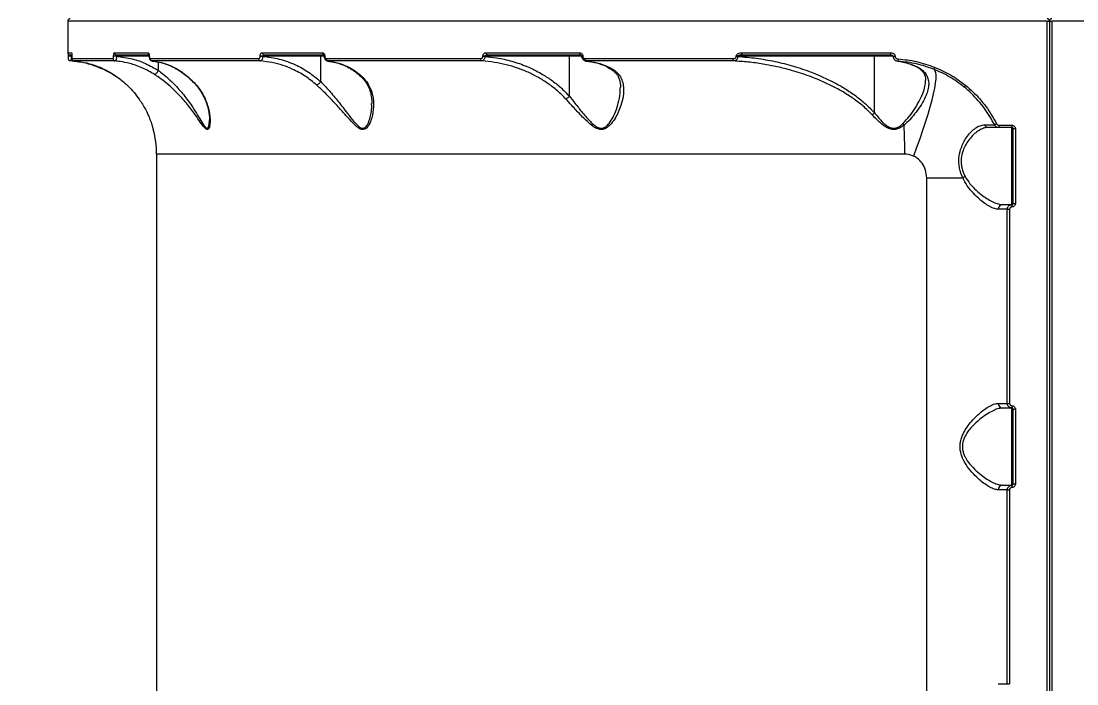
# Model space of a CAD drawing. Header units: millimetres. Extents: x -6796 to 9036, y -6828 to 5710.
# Drawn here: x -3124.5 to -2672.7, y -1598.4 to -1314.9 of the extents above; entities that cross this region are included whole.
import ezdxf

# ---------------------------------------------------------------- set-up
doc = ezdxf.new("R2010")
doc.units = ezdxf.units.MM
doc.layers.add('DIKOM_РАЗМЕР_ЗОНА', color=7, linetype='Continuous')
doc.layers.add('DIKOM_РАЗМЕР_ОБЪЕКТА', color=7, linetype='Continuous')
doc.styles.add('style1', font='arial.ttf', dxfattribs={"width": 0.8})
doc.dimstyles.new('1-50', dxfattribs={"dimtxt": 300, "dimasz": 200, "dimexe": 100, "dimexo": 0, "dimgap": 100, "dimtad": 1, "dimtxsty": 'style1', "dimcen": 200, "dimclrd": 7, "dimclre": 7, "dimclrt": 7, "dimadec": 1, "dimazin": 2, "dimtfac": 1, "dimtmove": 0, "dimatfit": 2, "dimfxl": 0, "dimlwd": 25, "dimlwe": 18, "dimarcsym": 0})

# ---------------------------------------------------------------- blocks, each defined once
blk = doc.blocks.new('*D11')
at = {"layer": 'Defpoints', "color": 0, "transparency": 16777216}
for p in [(-5295.52, 688.88), (5479.37, 352.85), (5479.37, -5858.19)]:
    blk.add_point(p, dxfattribs=at)
at = {"layer": 'DIKOM_РАЗМЕР_ОБЪЕКТА', "color": 7, "lineweight": 18, "transparency": 16777216}
for p, q in [((-5295.52, 688.88), (-5295.52, -5958.19)), ((5479.37, 352.85), (5479.37, -5958.19))]:
    blk.add_line(p, q, dxfattribs=at)
at = {"layer": 'DIKOM_РАЗМЕР_ОБЪЕКТА', "color": 7, "lineweight": 25, "transparency": 16777216}
blk.add_line((-5095.52, -5858.19), (5279.37, -5858.19), dxfattribs=at)
at = {"layer": 'DIKOM_РАЗМЕР_ОБЪЕКТА', "color": 7, "transparency": 16777216}
for points in [[(-5095.52, -5824.85), (-5095.52, -5891.52), (-5295.52, -5858.19)], [(5279.37, -5824.85), (5279.37, -5891.52), (5479.37, -5858.19)]]:
    blk.add_solid(points, dxfattribs=at)
at = {"layer": 'DIKOM_РАЗМЕР_ОБЪЕКТА', "color": 7, "transparency": 16777216, "insert": (180.34, -5605.01), "char_height": 300, "attachment_point": 5, "style": 'style1'}
blk.add_mtext('10800', dxfattribs=at)
blk = doc.blocks.new('*D14')
at = {"layer": 'Defpoints', "color": 0, "transparency": 16777216}
for p in [(-6795.52, 688.88), (6979.37, 688.88), (6979.37, -6727.83)]:
    blk.add_point(p, dxfattribs=at)
at = {"layer": 'DIKOM_РАЗМЕР_ЗОНА', "color": 7, "lineweight": 18, "transparency": 16777216}
for p, q in [((-6795.52, 688.88), (-6795.52, -6827.83)), ((6979.37, 688.88), (6979.37, -6827.83))]:
    blk.add_line(p, q, dxfattribs=at)
at = {"layer": 'DIKOM_РАЗМЕР_ЗОНА', "color": 7, "lineweight": 25, "transparency": 16777216}
blk.add_line((-6595.52, -6727.83), (6779.37, -6727.83), dxfattribs=at)
at = {"layer": 'DIKOM_РАЗМЕР_ЗОНА', "color": 7, "transparency": 16777216}
for points in [[(-6595.52, -6694.5), (-6595.52, -6761.17), (-6795.52, -6727.83)], [(6779.37, -6694.5), (6779.37, -6761.17), (6979.37, -6727.83)]]:
    blk.add_solid(points, dxfattribs=at)
at = {"layer": 'DIKOM_РАЗМЕР_ЗОНА', "color": 7, "transparency": 16777216, "insert": (26.03, -6474.56), "char_height": 300, "attachment_point": 5, "style": 'style1'}
blk.add_mtext('13800', dxfattribs=at)

msp = doc.modelspace()

# ---------------------------------------------------------------- linework, layer by layer
at = {"color": 7, "linetype": 'Continuous', "lineweight": 15}
for p, q in [((-3104.513, -1314.885), (-3104.513, -1328.385)), ((-2685.516, -1314.885), (-3104.513, -1314.885)), ((-2685.516, -1314.885), (-2684.513, -1314.885)), ((-2685.516, -1720.613), (-2685.516, -1314.885)), ((-2684.513, -1314.885), (-2684.513, -1720.613)), ((-2684.513, -1314.885), (-2683.511, -1314.885)), ((-2264.513, -1314.885), (-2683.511, -1314.885)), ((-2683.511, -1314.885), (-2683.511, -1720.613)), ((-3104.513, -1328.385), (-3102.917, -1328.385)), ((-3104.345, -1329.885), (-3104.345, -1329.918)), ((-3103.01, -1329.885), (-3104.345, -1329.885)), ((-3103.01, -1329.918), (-3104.345, -1329.918)), ((-3102.934, -1329.385), (-3103.513, -1329.385)), ((-3103.01, -1329.885), (-3103.01, -1329.918)), ((-3102.755, -1329.885), (-3103.01, -1329.885)), ((-3103.01, -1329.918), (-3102.756, -1329.953)), ((-3102.755, -1329.885), (-3102.755, -1329.988)), ((-3102.755, -1329.885), (-3102.75, -1329.885)), ((-3102.755, -1329.988), (-3102.75, -1329.988)), ((-3102.75, -1329.885), (-3102.75, -1329.988)), ((-3102.64, -1330.945), (-3085.21, -1330.945)), ((-3084.326, -1331.942), (-3101.718, -1331.942)), ((-3084.908, -1329.94), (-3084.908, -1329.885)), ((-3083.624, -1329.885), (-3084.908, -1329.885)), ((-3083.624, -1329.94), (-3084.908, -1329.94)), ((-3084.451, -1328.385), (-3070.25, -1328.385)), ((-3083.624, -1329.885), (-3083.624, -1329.94)), ((-3069.707, -1329.885), (-3083.624, -1329.885)), ((-3069.791, -1329.385), (-3083.499, -1329.385)), ((-3069.707, -1329.885), (-3069.707, -1329.965)), ((-3069.707, -1329.965), (-3069.623, -1329.965)), ((-3069.706, -1329.885), (-3069.623, -1329.885)), ((-3069.623, -1329.885), (-3069.623, -1329.965)), ((-3069.212, -1330.945), (-3022.825, -1330.945)), ((-3022.078, -1331.942), (-3068.363, -1331.942)), ((-3065.743, -1336), (-3065.743, -1332.37)), ((-3022.215, -1329.965), (-3022.215, -1329.885)), ((-3021.084, -1329.885), (-3022.215, -1329.885)), ((-3021.084, -1329.965), (-3022.215, -1329.965)), ((-3021.275, -1328.385), (-2995.555, -1328.385)), ((-3021.084, -1329.885), (-3021.084, -1329.965)), ((-2996.283, -1329.885), (-3021.084, -1329.885)), ((-2994.814, -1329.385), (-3020.473, -1329.385)), ((-2996.283, -1340.773), (-2996.283, -1329.885)), ((-2994.812, -1329.885), (-2996.283, -1329.885)), ((-2994.804, -1329.885), (-2994.804, -1329.94)), ((-2994.804, -1329.885), (-2994.542, -1329.885)), ((-2994.804, -1329.94), (-2994.542, -1329.94)), ((-2994.542, -1329.885), (-2994.542, -1329.94)), ((-2993.863, -1330.945), (-2927.886, -1330.945)), ((-2927.348, -1331.942), (-2993.18, -1331.942)), ((-2926.92, -1329.988), (-2926.92, -1329.885)), ((-2926.02, -1329.885), (-2926.92, -1329.885)), ((-2926.02, -1329.988), (-2926.92, -1329.988)), ((-2926.02, -1329.885), (-2926.02, -1329.988)), ((-2889.866, -1329.885), (-2926.02, -1329.885)), ((-2925.398, -1328.385), (-2885.535, -1328.385)), ((-2885.056, -1329.385), (-2924.825, -1329.385)), ((-2889.866, -1347.045), (-2889.866, -1329.885)), ((-2884.66, -1329.885), (-2889.866, -1329.885)), ((-2884.643, -1329.885), (-2884.643, -1329.918)), ((-2884.643, -1329.885), (-2884.118, -1329.885)), ((-2884.643, -1329.918), (-2884.118, -1329.918)), ((-2884.118, -1329.885), (-2884.118, -1329.918)), ((-2883.146, -1330.945), (-2819.968, -1330.945)), ((-2819.669, -1331.942), (-2882.708, -1331.942)), ((-2818.493, -1330.007), (-2818.493, -1329.885)), ((-2817.855, -1329.885), (-2818.493, -1329.885)), ((-2817.855, -1330.007), (-2818.493, -1330.007)), ((-2817.855, -1329.885), (-2817.855, -1330.007)), ((-2759.325, -1329.885), (-2817.855, -1329.885)), ((-2816.127, -1328.385), (-2752.488, -1328.385)), ((-2752.326, -1329.385), (-2815.814, -1329.385)), ((-2759.325, -1354.133), (-2759.325, -1329.885)), ((-2751.351, -1329.885), (-2759.325, -1329.885)), ((-2751.375, -1329.885), (-2751.375, -1329.972)), ((-2751.375, -1329.885), (-2750.532, -1329.885)), ((-2751.375, -1329.972), (-2750.532, -1329.972)), ((-2750.532, -1329.885), (-2750.532, -1329.972)), ((-2749.299, -1332.061), (-2748.275, -1332.225)), ((-2868.115, -1343.482), (-2868.113, -1343.283)), ((-3043.931, -1357.2), (-3043.928, -1357.045)), ((-2706.178, -1359.385), (-2700.551, -1359.385)), ((-2700.513, -1360.385), (-2706.126, -1360.385)), ((-2700.513, -1393.385), (-2700.513, -1360.385)), ((-2700.013, -1360.885), (-2699.048, -1360.885)), ((-2700.013, -1392.885), (-2700.013, -1360.885)), ((-2699.048, -1360.885), (-2699.048, -1392.885)), ((-3066.513, -1371.835), (-3066.513, -1741.935)), ((-2746.361, -1371.835), (-3066.513, -1371.835)), ((-2737.015, -1731.885), (-2737.015, -1381.885)), ((-2737.015, -1381.885), (-2721.607, -1381.885)), ((-2702.513, -1395.385), (-2706.37, -1395.385)), ((-2704.563, -1393.385), (-2700.513, -1393.385)), ((-2702.513, -1395.385), (-2701.554, -1395.385)), ((-2702.513, -1478.385), (-2702.513, -1395.385)), ((-2701.554, -1395.385), (-2701.554, -1478.385)), ((-2700.013, -1392.885), (-2699.048, -1392.885)), ((-2706.37, -1478.385), (-2702.513, -1478.385)), ((-2700.513, -1480.385), (-2704.563, -1480.385)), ((-2702.513, -1478.385), (-2701.554, -1478.385)), ((-2700.513, -1513.385), (-2700.513, -1480.385)), ((-2700.013, -1480.885), (-2699.048, -1480.885)), ((-2700.013, -1512.885), (-2700.013, -1480.885)), ((-2699.048, -1480.885), (-2699.048, -1512.885)), ((-2700.013, -1512.885), (-2699.048, -1512.885)), ((-2702.513, -1515.385), (-2706.37, -1515.385)), ((-2704.563, -1513.385), (-2700.513, -1513.385)), ((-2702.513, -1515.385), (-2701.554, -1515.385)), ((-2702.513, -1598.385), (-2702.513, -1515.385)), ((-2701.554, -1515.385), (-2701.554, -1598.385)), ((-2706.37, -1598.385), (-2702.513, -1598.385)), ((-2702.513, -1598.385), (-2701.554, -1598.385))]:
    msp.add_line(p, q, dxfattribs=at)
at = {"color": 7, "linetype": 'Continuous', "lineweight": 15, "flags": 128}
for points in [[(-3103.385, -1331.942), (-3103.569, -1331.911), (-3103.731, -1331.853)], [(-2996.121, -1329.385), (-2996.153, -1329.395), (-2996.183, -1329.423), (-2996.211, -1329.469), (-2996.236, -1329.532), (-2996.256, -1329.607), (-2996.271, -1329.694), (-2996.28, -1329.788), (-2996.283, -1329.885)], [(-2924.825, -1329.385), (-2924.937, -1329.366), (-2925.044, -1329.309), (-2925.143, -1329.217), (-2925.23, -1329.092), (-2925.302, -1328.941), (-2925.355, -1328.768), (-2925.387, -1328.58), (-2925.398, -1328.385)], [(-2889.703, -1329.385), (-2889.735, -1329.395), (-2889.765, -1329.423), (-2889.794, -1329.469), (-2889.818, -1329.532), (-2889.838, -1329.607), (-2889.853, -1329.694), (-2889.862, -1329.788), (-2889.866, -1329.885)], [(-2885.056, -1329.385), (-2885.15, -1329.366), (-2885.239, -1329.309), (-2885.322, -1329.217), (-2885.395, -1329.092), (-2885.454, -1328.941), (-2885.498, -1328.768), (-2885.526, -1328.58), (-2885.535, -1328.385)], [(-2882.708, -1331.942), (-2882.795, -1331.911), (-2882.878, -1331.846), (-2882.954, -1331.75), (-2883.02, -1331.626), (-2883.073, -1331.478), (-2883.113, -1331.311), (-2883.138, -1331.131), (-2883.146, -1330.945)], [(-2815.814, -1329.385), (-2815.875, -1329.366), (-2815.934, -1329.309), (-2815.988, -1329.217), (-2816.035, -1329.092), (-2816.074, -1328.941), (-2816.103, -1328.768), (-2816.121, -1328.58), (-2816.127, -1328.385)], [(-2759.163, -1329.385), (-2759.194, -1329.395), (-2759.225, -1329.423), (-2759.253, -1329.469), (-2759.277, -1329.532), (-2759.297, -1329.607), (-2759.312, -1329.694), (-2759.322, -1329.788), (-2759.325, -1329.885)], [(-2733.897, -1335.491), (-2733.482, -1335.969), (-2733.219, -1336.808), (-2733.11, -1338), (-2733.155, -1339.534), (-2733.355, -1341.395), (-2733.708, -1343.563), (-2734.21, -1346.018), (-2734.856, -1348.735), (-2735.64, -1351.688), (-2736.554, -1354.847), (-2737.589, -1358.182), (-2738.735, -1361.659), (-2739.98, -1365.243), (-2741.312, -1368.901), (-2742.719, -1372.595)]]:
    msp.add_lwpolyline(points, dxfattribs=at)
at = {"color": 7, "linetype": 'Continuous', "lineweight": 15}
for centre, radius, start, end in [((-3103.513, -1314.885), 1, 90, 180), ((-2685.513, -1314.885), 1, 0, 90), ((-2683.513, -1314.885), 1, 90, 180), ((-3103.513, -1328.385), 1, 180, 270), ((-3101.905, -1328.384), 1.012, 180.0813, 204.39922), ((-3101.642, -1330.947), 0.998, 179.88174, 265.66661), ((-3084.229, -1330.965), 0.982, 178.80928, 264.31651), ((-3083.474, -1328.408), 0.977, 178.64603, 268.54187), ((-3069.221, -1328.397), 1.029, 179.36253, 232.15108), ((-3068.245, -1330.981), 0.968, 177.85306, 262.96264), ((-3021.891, -1331.024), 0.937, 175.15348, 258.47665), ((-3020.361, -1328.474), 0.918, 174.4266, 263.00951), ((-2994.661, -1328.498), 0.901, 172.82238, 260.21051), ((-2992.944, -1331.048), 0.925, 173.59749, 255.19953), ((-2926.969, -1331.095), 0.929, 170.7297, 245.88488), ((-2818.829, -1331.147), 1.157, 169.94258, 223.43329), ((-2750.82, -1328.628), 1.686, 171.70895, 206.67929), ((-2747.282, -1331.396), 1.972, 169.92121, 199.2539), ((-2731.52, -1335.648), 2.382, 152.92818, 176.23033), ((-2717.805, -1344.739), 3.551, 137.19431, 152.5408), ((-2742.219, -1355.157), 6.13, 215.68954, 223.24617), ((-2982.327, -1371.706), 235.967, 359.96859, 2.99975), ((-2710.559, -1358.625), 1.761, 201.12711, 268.17642), ((-2702.923, -1367.539), 9.64, 115.49211, 121.15409), ((-2701.312, -1359.636), 4.872, 177.05073, 188.84577), ((-2694.028, -1359.637), 6.528, 177.78931, 186.5802), ((-3106.513, -1371.835), 40, 0, 15.35913), ((-2717.645, -1388.263), 7.508, 112.85947, 121.84881), ((-2704.462, -1395.293), 1.911, 93.04989, 182.75796), ((-2694.025, -1394.133), 6.531, 173.42131, 182.20917), ((-2704.462, -1478.477), 1.911, 177.24204, 266.95011), ((-2694.019, -1479.637), 6.537, 177.7936, 186.57487), ((-2704.462, -1515.293), 1.911, 93.03974, 182.76131), ((-2694.028, -1514.133), 6.528, 173.4198, 182.21069)]:
    msp.add_arc(centre, radius, start, end, dxfattribs=at)
for points, knots in [([(-3104.358, -1328.856), (-3104.355, -1328.965), (-3104.349, -1329.201), (-3104.344, -1329.606), (-3104.345, -1329.86), (-3104.345, -1329.937)], [0, 0, 0, 0, 0.3734806, 0.8105707, 1, 1, 1, 1]), ([(-3104.344, -1329.918), (-3104.344, -1330.027), (-3104.344, -1330.263), (-3104.338, -1330.596), (-3104.329, -1330.836), (-3104.32, -1330.977), (-3104.307, -1331.085), (-3104.277, -1331.229), (-3104.199, -1331.431), (-3104.028, -1331.676), (-3103.836, -1331.791), (-3103.732, -1331.853)], [0, 0, 0, 0, 0.1256646, 0.2730262, 0.436208, 0.5414699, 0.6055047, 0.6582582, 0.7411375, 0.8601831, 1, 1, 1, 1]), ([(-3103.387, -1329.385), (-3103.343, -1329.391), (-3103.257, -1329.402), (-3103.141, -1329.494), (-3103.061, -1329.618), (-3103.026, -1329.734), (-3103.012, -1329.816), (-3103.011, -1329.86), (-3103.01, -1329.885)], [0, 0, 0, 0, 0.2685658, 0.5229396, 0.7425311, 0.8691551, 0.9241931, 1, 1, 1, 1]), ([(-3103.01, -1329.918), (-3103.013, -1330.019), (-3103.025, -1330.354), (-3103.071, -1330.916), (-3103.159, -1331.485), (-3103.27, -1331.876), (-3103.347, -1331.92), (-3103.385, -1331.942)], [0, 0, 0, 0, 0.0942386, 0.3122853, 0.5411707, 0.7714084, 1, 1, 1, 1]), ([(-3091.268, -1334.701), (-3091.599, -1334.574), (-3093.678, -1333.777), (-3097.688, -1332.59), (-3101.461, -1332.161), (-3103.385, -1331.942)], [0, 0, 0, 0, 0.0849975, 0.5334628, 1, 1, 1, 1]), ([(-3102.917, -1328.385), (-3102.914, -1328.386), (-3102.891, -1328.389), (-3102.853, -1328.473), (-3102.808, -1328.726), (-3102.776, -1329.058), (-3102.755, -1329.449), (-3102.752, -1329.74), (-3102.75, -1329.885)], [0, 0, 0, 0, 0.0392386, 0.2872273, 0.4951819, 0.670968, 0.8352942, 1, 1, 1, 1]), ([(-3102.823, -1328.76), (-3102.823, -1328.761), (-3102.823, -1328.762), (-3102.806, -1328.857), (-3102.782, -1329.071), (-3102.762, -1329.416), (-3102.753, -1329.758), (-3102.756, -1329.944), (-3102.757, -1330.005)], [0, 0, 0, 0, 0.0742047, 0.2264666, 0.4434165, 0.6947712, 0.9008364, 1, 1, 1, 1]), ([(-3102.754, -1329.988), (-3102.754, -1330.004), (-3102.756, -1330.148), (-3102.747, -1330.425), (-3102.72, -1330.793), (-3102.682, -1331.051), (-3102.593, -1331.334), (-3102.434, -1331.598), (-3102.174, -1331.813), (-3101.919, -1331.934), (-3101.757, -1331.929), (-3101.715, -1331.927)], [0, 0, 0, 0, 0.0170066, 0.1537204, 0.2948193, 0.4840702, 0.5892518, 0.7105971, 0.8262379, 0.9555387, 1, 1, 1, 1]), ([(-3102.75, -1329.988), (-3102.75, -1330.083), (-3102.748, -1330.271), (-3102.734, -1330.524), (-3102.713, -1330.734), (-3102.684, -1330.891), (-3102.658, -1330.942), (-3102.643, -1330.945), (-3102.64, -1330.945)], [0, 0, 0, 0, 0.1674227, 0.3344409, 0.5091686, 0.7130751, 0.9577313, 1, 1, 1, 1]), ([(-3101.718, -1331.942), (-3099.931, -1332.166), (-3096.333, -1332.615), (-3091.429, -1334.24), (-3086.388, -1336.648), (-3082.246, -1339.44), (-3078.684, -1342.623), (-3076.18, -1345.274), (-3074.69, -1347.265), (-3073.97, -1348.228)], [0, 0, 0, 0, 0.1738749, 0.3501396, 0.4880595, 0.6922734, 0.7971149, 0.9019361, 1, 1, 1, 1]), ([(-3085.21, -1330.945), (-3085.177, -1330.934), (-3085.109, -1330.912), (-3085.019, -1330.739), (-3084.95, -1330.485), (-3084.913, -1330.202), (-3084.91, -1330.015), (-3084.908, -1329.94)], [0, 0, 0, 0, 0.214318, 0.4284736, 0.6429488, 0.8577238, 1, 1, 1, 1]), ([(-3084.908, -1329.885), (-3084.906, -1329.775), (-3084.9, -1329.496), (-3084.846, -1329.074), (-3084.743, -1328.694), (-3084.606, -1328.435), (-3084.503, -1328.402), (-3084.451, -1328.385)], [0, 0, 0, 0, 0.1408154, 0.3552782, 0.570012, 0.7849555, 1, 1, 1, 1]), ([(-3083.624, -1329.94), (-3083.632, -1330.089), (-3083.653, -1330.463), (-3083.748, -1331.026), (-3083.909, -1331.533), (-3084.111, -1331.877), (-3084.254, -1331.92), (-3084.326, -1331.942)], [0, 0, 0, 0, 0.142381, 0.3572534, 0.5716533, 0.7857475, 1, 1, 1, 1]), ([(-3067.394, -1337.71), (-3069.062, -1336.732), (-3072.439, -1334.752), (-3077.454, -1333.051), (-3081.462, -1332.219), (-3083.583, -1332.014), (-3084.326, -1331.942)], [0, 0, 0, 0, 0.3182029, 0.6439766, 0.8752546, 1, 1, 1, 1]), ([(-3083.499, -1329.385), (-3083.513, -1329.391), (-3083.542, -1329.402), (-3083.579, -1329.488), (-3083.607, -1329.615), (-3083.622, -1329.755), (-3083.624, -1329.848), (-3083.624, -1329.885)], [0, 0, 0, 0, 0.2150368, 0.4299096, 0.6448121, 0.8591389, 1, 1, 1, 1]), ([(-3083.624, -1329.94), (-3081.369, -1330.232), (-3077.127, -1330.781), (-3071.087, -1332.892), (-3067.538, -1334.956), (-3065.743, -1336)], [0, 0, 0, 0, 0.3593374, 0.6759049, 1, 1, 1, 1]), ([(-3070.25, -1328.385), (-3070.195, -1328.396), (-3070.071, -1328.419), (-3069.893, -1328.622), (-3069.744, -1328.961), (-3069.643, -1329.397), (-3069.63, -1329.722), (-3069.623, -1329.885)], [0, 0, 0, 0, 0.1741552, 0.3895947, 0.5958083, 0.797859, 1, 1, 1, 1]), ([(-3069.832, -1329.169), (-3069.832, -1329.168), (-3069.839, -1329.16), (-3069.815, -1329.198), (-3069.781, -1329.293), (-3069.738, -1329.469), (-3069.71, -1329.68), (-3069.71, -1329.826), (-3069.71, -1329.885)], [0, 0, 0, 0, 0.0116549, 0.1902072, 0.3680773, 0.5947611, 0.8344702, 1, 1, 1, 1]), ([(-3069.702, -1329.965), (-3069.703, -1330.005), (-3069.711, -1330.273), (-3069.622, -1330.807), (-3069.381, -1331.379), (-3068.97, -1331.765), (-3068.615, -1331.936), (-3068.404, -1331.926), (-3068.346, -1331.923)], [0, 0, 0, 0, 0.0432432, 0.284757, 0.5764721, 0.7634793, 0.9349737, 1, 1, 1, 1]), ([(-3069.623, -1329.965), (-3069.619, -1330.072), (-3069.611, -1330.287), (-3069.544, -1330.574), (-3069.447, -1330.794), (-3069.33, -1330.924), (-3069.249, -1330.938), (-3069.212, -1330.945)], [0, 0, 0, 0, 0.204006, 0.4080304, 0.6135373, 0.8265587, 1, 1, 1, 1]), ([(-3068.408, -1331.973), (-3067.866, -1332.021), (-3066.403, -1332.153), (-3064.827, -1332.471), (-3063.814, -1332.82), (-3063.698, -1332.86)], [0, 0, 0, 0, 0.3429155, 0.9244287, 1, 1, 1, 1]), ([(-3068.363, -1331.942), (-3066.619, -1332.213), (-3063.083, -1332.763), (-3058.115, -1334.988), (-3053.473, -1338.07), (-3050.822, -1340.848), (-3049.481, -1342.253)], [0, 0, 0, 0, 0.2536083, 0.5139731, 0.7539764, 1, 1, 1, 1]), ([(-3022.825, -1330.945), (-3022.753, -1330.934), (-3022.61, -1330.911), (-3022.422, -1330.729), (-3022.285, -1330.464), (-3022.222, -1330.192), (-3022.217, -1330.023), (-3022.215, -1329.965)], [0, 0, 0, 0, 0.2288065, 0.4578085, 0.6784773, 0.888319, 1, 1, 1, 1]), ([(-3022.215, -1329.885), (-3022.212, -1329.798), (-3022.204, -1329.541), (-3022.106, -1329.124), (-3021.895, -1328.717), (-3021.605, -1328.438), (-3021.385, -1328.403), (-3021.275, -1328.385)], [0, 0, 0, 0, 0.1083578, 0.3204379, 0.543076, 0.771535, 1, 1, 1, 1]), ([(-3021.084, -1329.965), (-3021.091, -1330.082), (-3021.112, -1330.418), (-3021.226, -1330.961), (-3021.451, -1331.493), (-3021.749, -1331.865), (-3021.969, -1331.917), (-3022.078, -1331.942)], [0, 0, 0, 0, 0.1131902, 0.3259667, 0.5480175, 0.7754179, 1, 1, 1, 1]), ([(-2998.002, -1342.253), (-2999.605, -1340.93), (-3002.85, -1338.253), (-3007.795, -1335.593), (-3012.595, -1333.719), (-3017.156, -1332.482), (-3020.43, -1332.123), (-3022.078, -1331.942)], [0, 0, 0, 0, 0.2308681, 0.4671767, 0.6265635, 0.8119852, 1, 1, 1, 1]), ([(-3020.473, -1329.385), (-3020.544, -1329.391), (-3020.683, -1329.402), (-3020.869, -1329.491), (-3021, -1329.615), (-3021.057, -1329.728), (-3021.08, -1329.813), (-3021.083, -1329.856), (-3021.084, -1329.885)], [0, 0, 0, 0, 0.2552966, 0.4988189, 0.7167657, 0.8615153, 0.9069834, 1, 1, 1, 1]), ([(-3021.084, -1329.965), (-3018.728, -1330.27), (-3013.949, -1330.889), (-3007.372, -1333.304), (-3001.359, -1336.544), (-2997.988, -1339.352), (-2996.283, -1340.773)], [0, 0, 0, 0, 0.2606928, 0.5286976, 0.761631, 1, 1, 1, 1]), ([(-2995.555, -1328.385), (-2995.441, -1328.402), (-2995.213, -1328.435), (-2994.91, -1328.694), (-2994.681, -1329.074), (-2994.559, -1329.496), (-2994.547, -1329.775), (-2994.542, -1329.885)], [0, 0, 0, 0, 0.2150532, 0.4300028, 0.6447281, 0.8591949, 1, 1, 1, 1]), ([(-2994.955, -1329.35), (-2994.955, -1329.35), (-2994.954, -1329.349), (-2994.905, -1329.415), (-2994.855, -1329.531), (-2994.812, -1329.695), (-2994.807, -1329.823), (-2994.805, -1329.886)], [0, 0, 0, 0, 0.1889995, 0.3907906, 0.5814852, 0.7926666, 1, 1, 1, 1]), ([(-2994.803, -1329.939), (-2994.803, -1329.94), (-2994.866, -1330.19), (-2994.696, -1330.708), (-2994.402, -1331.334), (-2993.919, -1331.749), (-2993.471, -1331.949), (-2993.209, -1331.924), (-2993.136, -1331.917)], [0, 0, 0, 0, 0.0003296, 0.2599877, 0.5046313, 0.7217394, 0.9227045, 1, 1, 1, 1]), ([(-2994.542, -1329.94), (-2994.538, -1330.015), (-2994.53, -1330.202), (-2994.448, -1330.485), (-2994.295, -1330.739), (-2994.091, -1330.912), (-2993.939, -1330.934), (-2993.863, -1330.945)], [0, 0, 0, 0, 0.1422888, 0.3570437, 0.5715236, 0.7857364, 1, 1, 1, 1]), ([(-2993.191, -1332.038), (-2992.789, -1332.071), (-2991.499, -1332.179), (-2989.341, -1332.695), (-2986.74, -1333.567), (-2984.211, -1334.768), (-2981.967, -1336.098), (-2980.625, -1337.155), (-2980.054, -1337.605)], [0, 0, 0, 0, 0.0872979, 0.2801969, 0.4735044, 0.6663173, 0.8580699, 1, 1, 1, 1]), ([(-2993.18, -1331.942), (-2991.625, -1332.184), (-2988.475, -1332.674), (-2984.475, -1334.403), (-2981.516, -1336.191), (-2980.093, -1337.29), (-2979.549, -1337.71)], [0, 0, 0, 0, 0.3247052, 0.6574829, 0.8690081, 1, 1, 1, 1]), ([(-2927.886, -1330.945), (-2927.747, -1330.929), (-2927.501, -1330.901), (-2927.204, -1330.696), (-2927.011, -1330.439), (-2926.928, -1330.189), (-2926.922, -1330.035), (-2926.92, -1329.988)], [0, 0, 0, 0, 0.3025601, 0.5346979, 0.7254548, 0.9170275, 1, 1, 1, 1]), ([(-2926.02, -1329.988), (-2926.026, -1330.081), (-2926.044, -1330.387), (-2926.167, -1330.879), (-2926.432, -1331.404), (-2926.805, -1331.792), (-2927.135, -1331.928), (-2927.319, -1331.94), (-2927.348, -1331.942)], [0, 0, 0, 0, 0.0891701, 0.2936775, 0.4896498, 0.7163795, 0.9545692, 1, 1, 1, 1]), ([(-2891.369, -1348.228), (-2892.557, -1347.022), (-2894.948, -1344.595), (-2898.944, -1341.546), (-2903.155, -1338.904), (-2907.543, -1336.705), (-2912.162, -1334.881), (-2916.961, -1333.47), (-2922.045, -1332.413), (-2925.532, -1332.104), (-2927.348, -1331.942)], [0, 0, 0, 0, 0.1236883, 0.2488969, 0.3689589, 0.4907445, 0.6125477, 0.7380585, 0.8635723, 1, 1, 1, 1]), ([(-2926.92, -1329.885), (-2926.917, -1329.815), (-2926.906, -1329.573), (-2926.771, -1329.178), (-2926.458, -1328.769), (-2925.99, -1328.453), (-2925.608, -1328.409), (-2925.398, -1328.385)], [0, 0, 0, 0, 0.0796631, 0.2757209, 0.4707512, 0.7105105, 1, 1, 1, 1]), ([(-2924.825, -1329.385), (-2924.987, -1329.393), (-2925.273, -1329.406), (-2925.632, -1329.504), (-2925.853, -1329.618), (-2925.963, -1329.725), (-2926.012, -1329.805), (-2926.018, -1329.862), (-2926.02, -1329.885)], [0, 0, 0, 0, 0.3508789, 0.6181906, 0.8029363, 0.8792575, 0.9492389, 1, 1, 1, 1]), ([(-2926.02, -1329.988), (-2924.361, -1330.153), (-2920.459, -1330.54), (-2914.404, -1331.925), (-2907.972, -1334.172), (-2902.381, -1336.938), (-2897.592, -1340.029), (-2893.516, -1343.232), (-2891.083, -1345.776), (-2889.867, -1347.048)], [0, 0, 0, 0, 0.1234145, 0.2903387, 0.4577873, 0.6246114, 0.7465484, 0.8732962, 1, 1, 1, 1]), ([(-2885.535, -1328.385), (-2885.4, -1328.397), (-2885.111, -1328.423), (-2884.709, -1328.636), (-2884.381, -1328.975), (-2884.161, -1329.404), (-2884.133, -1329.725), (-2884.118, -1329.885)], [0, 0, 0, 0, 0.189035, 0.4044694, 0.6068187, 0.8033782, 1, 1, 1, 1]), ([(-2885.028, -1329.403), (-2884.979, -1329.406), (-2884.894, -1329.41), (-2884.769, -1329.516), (-2884.688, -1329.646), (-2884.649, -1329.779), (-2884.639, -1329.898), (-2884.65, -1329.967), (-2884.654, -1329.996)], [0, 0, 0, 0, 0.3052277, 0.5392128, 0.6956303, 0.8157468, 0.9215115, 1, 1, 1, 1]), ([(-2884.63, -1329.918), (-2884.634, -1329.962), (-2884.658, -1330.249), (-2884.493, -1330.782), (-2884.078, -1331.411), (-2883.446, -1331.816), (-2882.932, -1331.99), (-2882.678, -1331.943), (-2882.673, -1331.942)], [0, 0, 0, 0, 0.0419383, 0.2718227, 0.5072678, 0.7486025, 0.9944137, 1, 1, 1, 1]), ([(-2884.118, -1329.918), (-2884.109, -1330.027), (-2884.089, -1330.244), (-2883.939, -1330.537), (-2883.715, -1330.77), (-2883.438, -1330.919), (-2883.239, -1330.937), (-2883.146, -1330.945)], [0, 0, 0, 0, 0.1951356, 0.390077, 0.5932755, 0.8110915, 1, 1, 1, 1]), ([(-2882.825, -1331.95), (-2882.742, -1331.954), (-2881.705, -1331.995), (-2879.723, -1332.365), (-2876.915, -1333.106), (-2874.751, -1333.89), (-2873.557, -1334.513), (-2873.255, -1334.67)], [0, 0, 0, 0, 0.025569, 0.3177088, 0.6098543, 0.9011842, 1, 1, 1, 1]), ([(-2882.708, -1331.942), (-2881.121, -1332.161), (-2878.01, -1332.591), (-2874.7, -1333.777), (-2872.984, -1334.574), (-2872.711, -1334.701)], [0, 0, 0, 0, 0.4665299, 0.9150113, 1, 1, 1, 1]), ([(-2819.968, -1330.945), (-2819.691, -1330.921), (-2819.293, -1330.887), (-2818.845, -1330.643), (-2818.627, -1330.429), (-2818.511, -1330.208), (-2818.499, -1330.069), (-2818.493, -1330.007)], [0, 0, 0, 0, 0.4370786, 0.6288616, 0.7909439, 0.9060719, 1, 1, 1, 1]), ([(-2817.855, -1330.007), (-2817.865, -1330.131), (-2817.886, -1330.402), (-2818.029, -1330.836), (-2818.294, -1331.275), (-2818.744, -1331.69), (-2819.229, -1331.905), (-2819.566, -1331.934), (-2819.669, -1331.942)], [0, 0, 0, 0, 0.1132733, 0.2470903, 0.420378, 0.607366, 0.8801358, 1, 1, 1, 1]), ([(-2760.325, -1354.981), (-2761.576, -1353.728), (-2764.091, -1351.207), (-2768.33, -1348.004), (-2772.777, -1345.137), (-2778.992, -1341.756), (-2786.347, -1338.603), (-2794.264, -1336.048), (-2800.913, -1334.375), (-2807.093, -1333.196), (-2813.349, -1332.338), (-2817.562, -1332.074), (-2819.669, -1331.942)], [0, 0, 0, 0, 0.0803, 0.1615644, 0.2421396, 0.3227396, 0.4866039, 0.610397, 0.7072093, 0.8040245, 0.9020132, 1, 1, 1, 1]), ([(-2818.493, -1329.885), (-2818.484, -1329.787), (-2818.464, -1329.568), (-2818.276, -1329.218), (-2817.918, -1328.87), (-2817.246, -1328.515), (-2816.61, -1328.392), (-2816.18, -1328.386), (-2816.127, -1328.385)], [0, 0, 0, 0, 0.0928023, 0.2061832, 0.3692959, 0.5724121, 0.9471633, 1, 1, 1, 1]), ([(-2815.814, -1329.385), (-2816.18, -1329.397), (-2816.705, -1329.413), (-2817.329, -1329.54), (-2817.637, -1329.648), (-2817.795, -1329.753), (-2817.845, -1329.83), (-2817.854, -1329.865), (-2817.855, -1329.882), (-2817.855, -1329.885)], [0, 0, 0, 0, 0.5028446, 0.721971, 0.8722425, 0.9514771, 0.9757638, 0.9961784, 1, 1, 1, 1]), ([(-2817.855, -1330.007), (-2815.197, -1330.221), (-2809.88, -1330.648), (-2801.93, -1332.06), (-2794.033, -1334.035), (-2785.496, -1336.914), (-2778.1, -1340.222), (-2771.863, -1343.761), (-2767.372, -1346.791), (-2763.102, -1350.173), (-2760.59, -1352.814), (-2759.328, -1354.141)], [0, 0, 0, 0, 0.1245785, 0.2491562, 0.3764185, 0.5036653, 0.6677224, 0.7510874, 0.8344269, 0.9167827, 1, 1, 1, 1]), ([(-2752.488, -1328.385), (-2752.284, -1328.399), (-2751.841, -1328.431), (-2751.249, -1328.685), (-2750.822, -1329.061), (-2750.578, -1329.467), (-2750.548, -1329.746), (-2750.532, -1329.885)], [0, 0, 0, 0, 0.2267465, 0.4919457, 0.6959456, 0.8477565, 1, 1, 1, 1]), ([(-2752.325, -1329.388), (-2752.314, -1329.387), (-2752.118, -1329.371), (-2751.812, -1329.452), (-2751.516, -1329.632), (-2751.403, -1329.773), (-2751.376, -1329.855), (-2751.375, -1329.899), (-2751.379, -1329.919), (-2751.381, -1329.926)], [0, 0, 0, 0, 0.0278441, 0.4986965, 0.7633114, 0.8961839, 0.9489084, 0.9813242, 1, 1, 1, 1]), ([(-2751.356, -1329.972), (-2751.349, -1330.147), (-2751.332, -1330.531), (-2751.044, -1331.073), (-2750.58, -1331.558), (-2749.925, -1331.917), (-2749.356, -1332.052), (-2749.028, -1332.051), (-2748.977, -1332.051)], [0, 0, 0, 0, 0.1487259, 0.324969, 0.5085364, 0.7184002, 0.9564055, 1, 1, 1, 1]), ([(-2750.532, -1329.972), (-2750.528, -1330.037), (-2750.515, -1330.2), (-2750.391, -1330.466), (-2750.125, -1330.751), (-2749.719, -1330.979), (-2749.39, -1331.027), (-2749.224, -1331.051)], [0, 0, 0, 0, 0.1033411, 0.2623985, 0.4611799, 0.7282938, 1, 1, 1, 1]), ([(-2749.224, -1331.051), (-2746.597, -1331.324), (-2741.276, -1331.876), (-2736.207, -1333.66), (-2733.641, -1334.564)], [0, 0, 0, 0, 0.4937964, 1, 1, 1, 1]), ([(-2733.897, -1335.491), (-2736.344, -1334.625), (-2741.301, -1332.87), (-2746.508, -1332.323), (-2749.144, -1332.046)], [0, 0, 0, 0, 0.493739, 1, 1, 1, 1]), ([(-2749.144, -1332.046), (-2747.984, -1332.233), (-2745.652, -1332.608), (-2743.392, -1333.449), (-2742.256, -1333.871)], [0, 0, 0, 0, 0.4973233, 1, 1, 1, 1]), ([(-2748.275, -1332.225), (-2747.864, -1332.286), (-2746.519, -1332.483), (-2744.617, -1333.017), (-2743.158, -1333.619), (-2742.6, -1333.849)], [0, 0, 0, 0, 0.2137978, 0.6991176, 1, 1, 1, 1]), ([(-3091.268, -1334.701), (-3091.259, -1334.704), (-3091.191, -1334.731), (-3091.078, -1334.731), (-3090.948, -1334.614), (-3090.908, -1334.578)], [0, 0, 0, 0, 0.0898692, 0.7255944, 1, 1, 1, 1]), ([(-3083.37, -1338.93), (-3084.191, -1338.382), (-3085.929, -1337.222), (-3088.627, -1335.803), (-3090.438, -1335.047), (-3091.268, -1334.701)], [0, 0, 0, 0, 0.3264798, 0.6915622, 1, 1, 1, 1]), ([(-3067.394, -1337.71), (-3067.381, -1337.71), (-3067.329, -1337.709), (-3067.179, -1337.665), (-3066.897, -1337.48), (-3066.507, -1337.092), (-3066.099, -1336.582), (-3065.862, -1336.198), (-3065.744, -1336.007)], [0, 0, 0, 0, 0.0380744, 0.1491777, 0.3619057, 0.5746048, 0.7873333, 1, 1, 1, 1]), ([(-3065.743, -1336), (-3065.743, -1336.001), (-3065.743, -1336.004), (-3065.744, -1336.006), (-3065.744, -1336.007)], [0, 0, 0, 0, 0.6074637, 1, 1, 1, 1]), ([(-3065.744, -1336.007), (-3065.744, -1336.007), (-3065.093, -1336.472), (-3063.416, -1337.763), (-3060.773, -1340.054), (-3057.394, -1343.441), (-3053.871, -1347.668), (-3050.812, -1352.049), (-3048.499, -1355.87), (-3046.909, -1358.536), (-3045.731, -1360.264), (-3044.965, -1360.811), (-3044.597, -1360.644), (-3044.314, -1360.259), (-3044.097, -1359.633), (-3043.918, -1358.533), (-3043.926, -1357.663), (-3043.931, -1357.2)], [0, 0, 0, 0, 0.0000497, 0.0581802, 0.1514863, 0.2449055, 0.3930439, 0.5413891, 0.6385871, 0.7353938, 0.7971381, 0.8365746, 0.8697174, 0.8788047, 0.9172704, 0.9559982, 1, 1, 1, 1]), ([(-3063.698, -1332.86), (-3062.914, -1333.107), (-3061.23, -1333.638), (-3058.721, -1334.825), (-3056.194, -1336.323), (-3053.792, -1338.108), (-3051.63, -1340.018), (-3050.341, -1341.453), (-3049.753, -1342.108)], [0, 0, 0, 0, 0.1546572, 0.3322651, 0.5085769, 0.6822972, 0.8550968, 1, 1, 1, 1]), ([(-2872.711, -1334.701), (-2872.245, -1334.945), (-2871.108, -1335.54), (-2869.644, -1336.701), (-2868.206, -1338.37), (-2867.172, -1340.51), (-2866.593, -1343.437), (-2866.751, -1346.973), (-2867.668, -1350.611), (-2868.925, -1353.913), (-2870.393, -1356.739), (-2872.12, -1359.051), (-2873.874, -1360.609), (-2875.541, -1361.297), (-2877.278, -1361.225), (-2879.131, -1360.371), (-2880.984, -1359.002), (-2883.489, -1356.683), (-2886.552, -1353.511), (-2889.363, -1350.413), (-2890.958, -1348.676), (-2891.369, -1348.228)], [0, 0, 0, 0, 0.0311455, 0.0759172, 0.1207183, 0.1829877, 0.2453509, 0.3313852, 0.4175536, 0.4778044, 0.5381676, 0.5981147, 0.6384089, 0.6671003, 0.696209, 0.7286745, 0.7672517, 0.8059928, 0.8885908, 0.9712517, 1, 1, 1, 1]), ([(-2873.369, -1334.759), (-2873.276, -1334.801), (-2872.639, -1335.09), (-2871.661, -1335.732), (-2870.462, -1336.684), (-2869.515, -1337.763), (-2868.814, -1338.938), (-2868.338, -1340.355), (-2868.04, -1341.814), (-2868.02, -1342.837), (-2868.01, -1343.303)], [0, 0, 0, 0, 0.0226458, 0.1554131, 0.2918298, 0.4318078, 0.5758097, 0.7272801, 0.8756578, 1, 1, 1, 1]), ([(-2872.711, -1334.701), (-2872.731, -1334.704), (-2872.892, -1334.73), (-2873.087, -1334.739), (-2873.21, -1334.645), (-2873.231, -1334.629)], [0, 0, 0, 0, 0.1051168, 0.8487972, 1, 1, 1, 1]), ([(-2742.256, -1333.871), (-2741.571, -1334.189), (-2740.2, -1334.825), (-2738.591, -1336.031), (-2737.358, -1337.416), (-2736.504, -1339.044), (-2736.095, -1340.896), (-2736.154, -1343.066), (-2736.742, -1345.486), (-2737.929, -1348.283), (-2739.707, -1351.348), (-2741.905, -1354.34), (-2744.196, -1357.087), (-2745.855, -1358.601), (-2746.684, -1359.357)], [0, 0, 0, 0, 0.0677695, 0.1355685, 0.2063199, 0.2771059, 0.356889, 0.4367183, 0.5289549, 0.6212428, 0.7291461, 0.8370863, 0.9185926, 1, 1, 1, 1]), ([(-2742.601, -1333.813), (-2742.144, -1334.018), (-2741.201, -1334.44), (-2740.05, -1335.19), (-2739.079, -1336.024), (-2738.349, -1336.926), (-2737.822, -1337.958), (-2737.517, -1338.996), (-2737.502, -1339.777), (-2737.495, -1340.095)], [0, 0, 0, 0, 0.1271648, 0.2618764, 0.4035685, 0.5495082, 0.704893, 0.8797689, 1, 1, 1, 1]), ([(-2742.577, -1333.801), (-2742.556, -1333.815), (-2742.477, -1333.869), (-2742.361, -1333.872), (-2742.272, -1333.871), (-2742.256, -1333.871)], [0, 0, 0, 0, 0.2276688, 0.8583695, 1, 1, 1, 1]), ([(-2720.956, -1343.102), (-2722.947, -1341.603), (-2726.976, -1338.569), (-2731.572, -1336.525), (-2733.897, -1335.491)], [0, 0, 0, 0, 0.4941621, 1, 1, 1, 1]), ([(-2733.641, -1334.564), (-2731.319, -1335.592), (-2726.62, -1337.671), (-2722.496, -1340.762), (-2720.41, -1342.326)], [0, 0, 0, 0, 0.4941689, 1, 1, 1, 1]), ([(-3049.481, -1342.253), (-3048.813, -1343.09), (-3047.477, -1344.764), (-3045.639, -1348.083), (-3044.148, -1352.215), (-3043.576, -1356.233), (-3043.656, -1358.885), (-3043.917, -1360.231), (-3044.272, -1361.053), (-3044.851, -1361.369), (-3045.743, -1360.833), (-3047.036, -1359.216), (-3048.787, -1356.662), (-3051.314, -1353.012), (-3054.642, -1348.824), (-3058.45, -1344.782), (-3062.084, -1341.562), (-3064.915, -1339.361), (-3066.702, -1338.171), (-3067.394, -1337.71)], [0, 0, 0, 0, 0.0567894, 0.113619, 0.2118346, 0.3100268, 0.3620243, 0.388777, 0.4153905, 0.4457927, 0.4741536, 0.5168563, 0.5810004, 0.6453924, 0.7421952, 0.8388416, 0.9001435, 0.9613627, 1, 1, 1, 1]), ([(-2979.549, -1337.71), (-2978.947, -1338.243), (-2977.743, -1339.308), (-2976.05, -1341.518), (-2974.63, -1344.367), (-2973.7, -1348.241), (-2973.597, -1352.693), (-2974.457, -1356.8), (-2975.751, -1359.664), (-2976.831, -1360.8), (-2977.744, -1361.226), (-2978.61, -1361.308), (-2980.09, -1360.689), (-2982.148, -1358.919), (-2984.753, -1356.095), (-2988.062, -1352.273), (-2991.93, -1348.102), (-2995.419, -1344.612), (-2997.459, -1342.749), (-2998.002, -1342.253)], [0, 0, 0, 0, 0.0444651, 0.0889588, 0.1635214, 0.2382084, 0.3367414, 0.4351974, 0.4934927, 0.5320778, 0.5401512, 0.5665038, 0.5926836, 0.6382195, 0.7083398, 0.7787098, 0.8724542, 0.9660339, 1, 1, 1, 1]), ([(-2998.002, -1342.253), (-2997.965, -1342.239), (-2997.858, -1342.196), (-2997.601, -1342.044), (-2997.205, -1341.739), (-2996.723, -1341.286), (-2996.43, -1340.946), (-2996.284, -1340.775)], [0, 0, 0, 0, 0.0873028, 0.2536334, 0.5024, 0.7512285, 1, 1, 1, 1]), ([(-2996.283, -1340.773), (-2996.283, -1340.773), (-2996.284, -1340.774), (-2996.284, -1340.775), (-2996.284, -1340.775), (-2996.284, -1340.775)], [0, 0, 0, 0, 0.4428623, 0.8040371, 1, 1, 1, 1]), ([(-2996.284, -1340.775), (-2996.284, -1340.776), (-2995.776, -1341.283), (-2993.895, -1343.275), (-2990.683, -1346.907), (-2987.162, -1351.278), (-2984.17, -1355.273), (-2981.829, -1358.223), (-2979.973, -1360.109), (-2978.633, -1360.781), (-2977.96, -1360.703), (-2977.566, -1360.537), (-2977.038, -1360.238), (-2976.079, -1359.018), (-2975.008, -1356.005), (-2974.354, -1352.857), (-2974.495, -1350.681), (-2974.528, -1350.172)], [0, 0, 0, 0, 0.0000234, 0.0498744, 0.1877825, 0.3258957, 0.4282627, 0.5302581, 0.5938301, 0.6289833, 0.6634477, 0.6639091, 0.674749, 0.727923, 0.8113294, 0.9558378, 1, 1, 1, 1]), ([(-2980.159, -1337.687), (-2979.979, -1337.824), (-2979.242, -1338.383), (-2978.168, -1339.487), (-2976.943, -1341.007), (-2975.965, -1342.67), (-2975.242, -1344.506), (-2974.723, -1346.567), (-2974.448, -1348.466), (-2974.461, -1349.706), (-2974.466, -1350.16)], [0, 0, 0, 0, 0.0419944, 0.1713815, 0.3065149, 0.4458305, 0.5884297, 0.7372988, 0.9039282, 1, 1, 1, 1]), ([(-2979.549, -1337.71), (-2979.575, -1337.71), (-2979.677, -1337.709), (-2979.854, -1337.684), (-2979.956, -1337.593), (-2980.01, -1337.546)], [0, 0, 0, 0, 0.1412403, 0.5533497, 1, 1, 1, 1]), ([(-2747.197, -1358.734), (-2746.209, -1357.676), (-2744.23, -1355.56), (-2741.87, -1352.041), (-2739.801, -1348.527), (-2738.363, -1345.162), (-2737.555, -1342.33), (-2737.544, -1340.753), (-2737.539, -1340.085)], [0, 0, 0, 0, 0.1724811, 0.3452784, 0.5315753, 0.717763, 0.8803417, 1, 1, 1, 1]), ([(-3049.759, -1342.122), (-3049.61, -1342.284), (-3048.904, -1343.046), (-3047.855, -1344.531), (-3046.599, -1346.601), (-3045.556, -1348.85), (-3044.723, -1351.264), (-3044.179, -1353.63), (-3043.906, -1355.662), (-3043.901, -1356.739), (-3043.898, -1357.208)], [0, 0, 0, 0, 0.0350889, 0.1658641, 0.3047073, 0.451781, 0.606396, 0.7696278, 0.8998153, 1, 1, 1, 1]), ([(-3049.481, -1342.253), (-3049.522, -1342.239), (-3049.625, -1342.204), (-3049.693, -1342.132), (-3049.734, -1342.089)], [0, 0, 0, 0, 0.3981236, 1, 1, 1, 1]), ([(-2889.866, -1347.045), (-2889.491, -1347.516), (-2888.048, -1349.333), (-2885.521, -1352.573), (-2882.771, -1355.892), (-2880.527, -1358.337), (-2878.883, -1359.772), (-2877.294, -1360.646), (-2876.223, -1360.745), (-2875.283, -1360.587), (-2874.149, -1360.029), (-2872.606, -1358.37), (-2871.092, -1355.943), (-2869.829, -1352.984), (-2868.79, -1349.544), (-2868.062, -1346.328), (-2868.101, -1344.234), (-2868.115, -1343.482)], [0, 0, 0, 0, 0.0410583, 0.158288, 0.2754221, 0.3287902, 0.3818891, 0.4245582, 0.4558045, 0.46197, 0.4993798, 0.5538767, 0.6383787, 0.7234493, 0.8083963, 0.9311823, 1, 1, 1, 1]), ([(-2707.91, -1359.289), (-2709.271, -1356.881), (-2711.333, -1353.233), (-2714.88, -1348.888), (-2717.778, -1345.815), (-2719.907, -1343.998), (-2720.956, -1343.102)], [0, 0, 0, 0, 0.3951687, 0.5986671, 0.8021614, 1, 1, 1, 1]), ([(-2720.41, -1342.326), (-2719.338, -1343.24), (-2717.194, -1345.067), (-2714.277, -1348.134), (-2711.585, -1351.448), (-2709.139, -1355.006), (-2707.761, -1357.56), (-2707.072, -1358.837)], [0, 0, 0, 0, 0.197831, 0.3954971, 0.5931692, 0.7965818, 1, 1, 1, 1]), ([(-3073.97, -1348.228), (-3073.026, -1349.686), (-3071.138, -1352.603), (-3069.496, -1356.362), (-3068.61, -1358.913), (-3068.207, -1360.261), (-3067.987, -1361.064), (-3067.957, -1361.182), (-3067.942, -1361.24)], [0, 0, 0, 0, 0.2880583, 0.5759996, 0.7446762, 0.8315922, 0.9180242, 1, 1, 1, 1]), ([(-2889.867, -1347.048), (-2890.029, -1347.203), (-2890.353, -1347.511), (-2890.832, -1347.886), (-2891.167, -1348.112), (-2891.322, -1348.201), (-2891.369, -1348.228)], [0, 0, 0, 0, 0.3253077, 0.6505994, 0.8925542, 1, 1, 1, 1]), ([(-2889.867, -1347.048), (-2889.866, -1347.048), (-2889.866, -1347.048), (-2889.866, -1347.046), (-2889.866, -1347.046), (-2889.866, -1347.045)], [0, 0, 0, 0, 0.2775373, 0.6714358, 1, 1, 1, 1]), ([(-2759.328, -1354.141), (-2759.489, -1354.292), (-2759.782, -1354.566), (-2760.129, -1354.839), (-2760.295, -1354.959), (-2760.325, -1354.981)], [0, 0, 0, 0, 0.4993433, 0.9072478, 1, 1, 1, 1]), ([(-2746.684, -1359.357), (-2747.322, -1359.832), (-2748.434, -1360.659), (-2750.382, -1361.304), (-2752.353, -1361.211), (-2754.394, -1360.323), (-2756.374, -1358.9), (-2758.379, -1357.052), (-2759.642, -1355.708), (-2760.325, -1354.981)], [0, 0, 0, 0, 0.1507725, 0.2625229, 0.3758059, 0.5043411, 0.6598331, 0.8160171, 1, 1, 1, 1]), ([(-2759.328, -1354.141), (-2759.327, -1354.14), (-2759.326, -1354.139), (-2759.325, -1354.136), (-2759.325, -1354.134), (-2759.325, -1354.133)], [0, 0, 0, 0, 0.2996052, 0.6719544, 1, 1, 1, 1]), ([(-2759.325, -1354.133), (-2758.715, -1354.896), (-2757.6, -1356.292), (-2755.826, -1358.23), (-2754.077, -1359.72), (-2752.358, -1360.615), (-2751.146, -1360.744), (-2750.062, -1360.613), (-2748.713, -1360.081), (-2747.756, -1359.23), (-2747.197, -1358.734)], [0, 0, 0, 0, 0.1920633, 0.3511889, 0.5094902, 0.6344513, 0.7186547, 0.7420998, 0.8496052, 1, 1, 1, 1]), ([(-2721.607, -1381.885), (-2721.879, -1381.234), (-2722.422, -1379.932), (-2722.985, -1377.831), (-2723.268, -1375.661), (-2723.242, -1372.917), (-2722.637, -1370.07), (-2721.557, -1367.362), (-2720.268, -1365.03), (-2718.708, -1362.921), (-2716.922, -1361.156), (-2715.102, -1359.937), (-2713.515, -1359.336), (-2712.564, -1359.281), (-2712.201, -1359.26)], [0, 0, 0, 0, 0.0610623, 0.1220474, 0.1836257, 0.2451919, 0.3548587, 0.4369252, 0.5190984, 0.6228211, 0.7265984, 0.8310895, 0.935578, 1, 1, 1, 1]), ([(-2712.201, -1359.26), (-2711.333, -1359.265), (-2709.571, -1359.276), (-2708.335, -1359.284), (-2707.939, -1359.288), (-2707.916, -1359.289), (-2707.91, -1359.289)], [0, 0, 0, 0, 0.3414996, 0.6929979, 0.918012, 1, 1, 1, 1]), ([(-2706.126, -1360.385), (-2706.186, -1360.383), (-2706.47, -1360.376), (-2706.968, -1360.238), (-2707.546, -1359.861), (-2707.789, -1359.48), (-2707.91, -1359.289)], [0, 0, 0, 0, 0.0819126, 0.3879881, 0.6938887, 1, 1, 1, 1]), ([(-2707.072, -1358.837), (-2707.011, -1358.932), (-2706.889, -1359.123), (-2706.6, -1359.312), (-2706.35, -1359.38), (-2706.208, -1359.384), (-2706.178, -1359.385)], [0, 0, 0, 0, 0.3056557, 0.6115497, 0.9178848, 1, 1, 1, 1]), ([(-2700.551, -1359.385), (-2700.44, -1359.392), (-2700.161, -1359.411), (-2699.738, -1359.591), (-2699.357, -1359.93), (-2699.098, -1360.379), (-2699.064, -1360.717), (-2699.048, -1360.885)], [0, 0, 0, 0, 0.1418201, 0.3566506, 0.5713686, 0.7857635, 1, 1, 1, 1]), ([(-2710.615, -1360.385), (-2710.995, -1360.407), (-2711.984, -1360.463), (-2713.644, -1361.026), (-2715.545, -1362.162), (-2717.425, -1363.811), (-2719.064, -1365.762), (-2720.433, -1367.936), (-2721.584, -1370.433), (-2722.231, -1373.032), (-2722.297, -1375.476), (-2722.126, -1376.816), (-2721.832, -1378.175), (-2721.417, -1379.556), (-2720.849, -1380.743), (-2720.561, -1381.344)], [0, 0, 0, 0, 0.0653872, 0.1703678, 0.277944, 0.3818105, 0.4884135, 0.5695626, 0.6528, 0.7604188, 0.815163, 0.8718864, 0.8800459, 0.9392023, 1, 1, 1, 1]), ([(-2706.126, -1360.385), (-2706.213, -1360.385), (-2706.398, -1360.385), (-2707.856, -1360.385), (-2709.687, -1360.385), (-2710.615, -1360.385)], [0, 0, 0, 0, 0.3069735, 0.6484679, 1, 1, 1, 1]), ([(-2700.013, -1360.885), (-2700.019, -1360.829), (-2700.03, -1360.716), (-2700.116, -1360.567), (-2700.243, -1360.454), (-2700.383, -1360.394), (-2700.476, -1360.388), (-2700.513, -1360.385)], [0, 0, 0, 0, 0.2140448, 0.4281074, 0.6428412, 0.8580993, 1, 1, 1, 1]), ([(-2742.719, -1372.595), (-2743.699, -1372.266), (-2744.783, -1371.904), (-2746.025, -1371.839), (-2746.246, -1371.836), (-2746.361, -1371.835)], [0, 0, 0, 0, 0.821785, 0.9078711, 1, 1, 1, 1]), ([(-2737.015, -1381.885), (-2737.112, -1380.772), (-2737.304, -1378.566), (-2738.82, -1375.616), (-2740.745, -1373.61), (-2742.199, -1372.862), (-2742.719, -1372.595)], [0, 0, 0, 0, 0.2885631, 0.5716251, 0.8470339, 1, 1, 1, 1]), ([(-2706.37, -1395.385), (-2706.916, -1395.324), (-2708.025, -1395.198), (-2709.998, -1394.276), (-2712.126, -1392.923), (-2714.497, -1391.052), (-2717.061, -1388.58), (-2719.669, -1385.563), (-2720.979, -1383.077), (-2721.607, -1381.885)], [0, 0, 0, 0, 0.1295419, 0.2635072, 0.3938361, 0.5269002, 0.686049, 0.849539, 1, 1, 1, 1]), ([(-2720.561, -1381.344), (-2719.898, -1382.411), (-2718.513, -1384.638), (-2715.794, -1387.309), (-2713.125, -1389.499), (-2710.621, -1391.18), (-2708.412, -1392.376), (-2706.329, -1393.21), (-2705.157, -1393.326), (-2704.563, -1393.385)], [0, 0, 0, 0, 0.1463843, 0.3054993, 0.4689919, 0.6008976, 0.7350982, 0.8657038, 1, 1, 1, 1]), ([(-2702.513, -1395.385), (-2702.503, -1395.238), (-2702.479, -1394.867), (-2702.24, -1394.305), (-2701.788, -1393.797), (-2701.188, -1393.452), (-2700.738, -1393.407), (-2700.513, -1393.385)], [0, 0, 0, 0, 0.1407803, 0.3554876, 0.5702547, 0.7851062, 1, 1, 1, 1]), ([(-2700.551, -1394.385), (-2700.664, -1394.396), (-2700.889, -1394.418), (-2701.19, -1394.591), (-2701.417, -1394.845), (-2701.537, -1395.126), (-2701.549, -1395.312), (-2701.554, -1395.385)], [0, 0, 0, 0, 0.2152017, 0.4301847, 0.6449785, 0.859429, 1, 1, 1, 1]), ([(-2699.048, -1392.885), (-2699.055, -1392.995), (-2699.073, -1393.274), (-2699.253, -1393.696), (-2699.593, -1394.077), (-2700.044, -1394.335), (-2700.382, -1394.368), (-2700.551, -1394.385)], [0, 0, 0, 0, 0.1406038, 0.3551453, 0.5699026, 0.7849137, 1, 1, 1, 1]), ([(-2700.513, -1393.385), (-2700.457, -1393.38), (-2700.344, -1393.369), (-2700.195, -1393.282), (-2700.081, -1393.156), (-2700.022, -1393.015), (-2700.015, -1392.922), (-2700.013, -1392.885)], [0, 0, 0, 0, 0.2153202, 0.4304844, 0.6452533, 0.8596001, 1, 1, 1, 1]), ([(-2706.37, -1515.385), (-2706.916, -1515.324), (-2708.025, -1515.198), (-2709.998, -1514.276), (-2712.127, -1512.923), (-2714.494, -1511.05), (-2717.073, -1508.588), (-2719.642, -1505.512), (-2721.687, -1502.095), (-2722.632, -1498.983), (-2722.762, -1496.538), (-2722.547, -1494.67), (-2722.026, -1492.823), (-2721.109, -1490.719), (-2719.725, -1488.461), (-2717.643, -1485.821), (-2715.076, -1483.214), (-2712.376, -1481.006), (-2709.95, -1479.461), (-2707.962, -1478.552), (-2706.869, -1478.438), (-2706.37, -1478.385)], [0, 0, 0, 0, 0.0545833, 0.1110316, 0.1659468, 0.2220128, 0.2890715, 0.3579594, 0.4226717, 0.4774034, 0.504751, 0.5331001, 0.5623546, 0.5923802, 0.6398898, 0.6885836, 0.7592832, 0.8320582, 0.8901592, 0.9498666, 1, 1, 1, 1]), ([(-2704.563, -1480.385), (-2705.088, -1480.432), (-2706.224, -1480.534), (-2708.304, -1481.337), (-2710.817, -1482.691), (-2713.663, -1484.661), (-2716.336, -1486.955), (-2718.552, -1489.333), (-2720.003, -1491.325), (-2720.988, -1493.231), (-2721.641, -1495.164), (-2721.786, -1496.895), (-2721.595, -1498.516), (-2721.268, -1499.802), (-2720.323, -1501.993), (-2718.487, -1504.59), (-2715.806, -1507.318), (-2713.122, -1509.498), (-2710.622, -1511.181), (-2708.412, -1512.376), (-2706.329, -1513.21), (-2705.157, -1513.326), (-2704.563, -1513.385)], [0, 0, 0, 0, 0.0507138, 0.1099136, 0.1707243, 0.2426508, 0.3164739, 0.36375, 0.4119885, 0.4400462, 0.4688587, 0.5100982, 0.5210843, 0.5468164, 0.573408, 0.6369345, 0.7046125, 0.77415, 0.8302528, 0.8873303, 0.9428802, 1, 1, 1, 1]), ([(-2700.513, -1480.385), (-2700.661, -1480.375), (-2701.033, -1480.351), (-2701.596, -1480.111), (-2702.102, -1479.658), (-2702.447, -1479.059), (-2702.491, -1478.61), (-2702.513, -1478.385)], [0, 0, 0, 0, 0.1417387, 0.3564188, 0.5709547, 0.7854719, 1, 1, 1, 1]), ([(-2701.554, -1478.385), (-2701.543, -1478.497), (-2701.52, -1478.722), (-2701.348, -1479.022), (-2701.094, -1479.248), (-2700.812, -1479.368), (-2700.625, -1479.38), (-2700.551, -1479.385)], [0, 0, 0, 0, 0.2141638, 0.4284674, 0.6430906, 0.8580914, 1, 1, 1, 1]), ([(-2700.551, -1479.385), (-2700.44, -1479.392), (-2700.161, -1479.411), (-2699.738, -1479.591), (-2699.356, -1479.93), (-2699.097, -1480.379), (-2699.064, -1480.717), (-2699.048, -1480.885)], [0, 0, 0, 0, 0.1418251, 0.3566462, 0.5712874, 0.7856728, 1, 1, 1, 1]), ([(-2700.013, -1480.885), (-2700.019, -1480.829), (-2700.03, -1480.717), (-2700.116, -1480.567), (-2700.243, -1480.454), (-2700.383, -1480.394), (-2700.476, -1480.388), (-2700.513, -1480.385)], [0, 0, 0, 0, 0.2140126, 0.4283087, 0.6430101, 0.8581206, 1, 1, 1, 1]), ([(-2699.048, -1512.885), (-2699.055, -1512.995), (-2699.073, -1513.274), (-2699.253, -1513.696), (-2699.593, -1514.077), (-2700.044, -1514.335), (-2700.382, -1514.369), (-2700.551, -1514.385)], [0, 0, 0, 0, 0.140693, 0.355123, 0.5699382, 0.7849315, 1, 1, 1, 1]), ([(-2700.513, -1513.385), (-2700.457, -1513.38), (-2700.344, -1513.368), (-2700.195, -1513.282), (-2700.081, -1513.155), (-2700.022, -1513.015), (-2700.015, -1512.922), (-2700.013, -1512.885)], [0, 0, 0, 0, 0.2153555, 0.4305043, 0.6452578, 0.8593081, 1, 1, 1, 1]), ([(-2702.513, -1515.385), (-2702.503, -1515.238), (-2702.479, -1514.867), (-2702.24, -1514.305), (-2701.788, -1513.797), (-2701.188, -1513.452), (-2700.738, -1513.407), (-2700.513, -1513.385)], [0, 0, 0, 0, 0.140709, 0.3554231, 0.5702539, 0.7851122, 1, 1, 1, 1]), ([(-2700.551, -1514.385), (-2700.664, -1514.396), (-2700.889, -1514.418), (-2701.19, -1514.591), (-2701.417, -1514.845), (-2701.537, -1515.126), (-2701.549, -1515.312), (-2701.554, -1515.385)], [0, 0, 0, 0, 0.2152198, 0.4301472, 0.6449592, 0.8595685, 1, 1, 1, 1])]:
    msp.add_open_spline(points, degree=3, knots=knots, dxfattribs=at)

# ---------------------------------------------------------------- dimensions: what is measured, and where the dimension line sits
at = {"layer": 'DIKOM_РАЗМЕР_ЗОНА', "color": 3}
dim = msp.add_linear_dim(base=(6979.369, -6727.833), p1=(-6795.523, 688.881), p2=(6979.369, 688.881), text='13800', dimstyle='1-50', dxfattribs=at)
dim.commit()
dim.dimension.update_dxf_attribs({"geometry": '*D14', "text_midpoint": (26.027, -6727.833), "dimtype": 160})
at = {"layer": 'DIKOM_РАЗМЕР_ОБЪЕКТА', "color": 3}
dim = msp.add_linear_dim(base=(5479.369, -5858.185), p1=(-5295.523, 688.88), p2=(5479.369, 352.849), text='10800', dimstyle='1-50', dxfattribs=at)
dim.commit()
dim.dimension.update_dxf_attribs({"geometry": '*D11', "text_midpoint": (180.342, -5858.185), "dimtype": 160})

doc.saveas('drawing.dxf')
